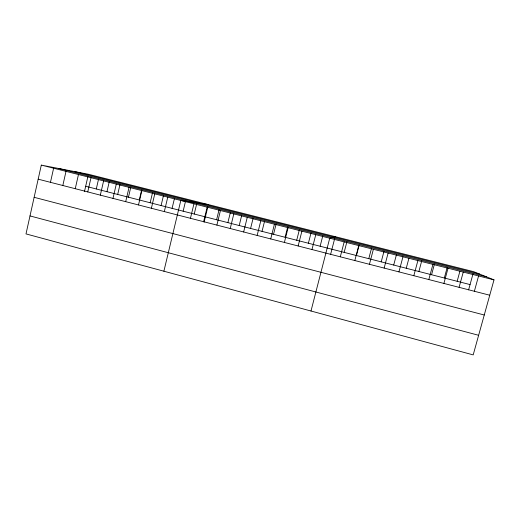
<?xml version="1.0" encoding="UTF-8"?>
<svg xmlns="http://www.w3.org/2000/svg" width="520" height="520" viewBox="0 0 520 520"><rect width="100%" height="100%" fill="white"/><g stroke="black" fill="none" stroke-linecap="round" stroke-linejoin="round"><path stroke-width="0.78" d="M41.301 165.107L26 233.909L473.194 354.894L494 279.87L473.616 271.655L88.413 174.252L41.301 165.107L494 279.87M50.459 182.332L53.618 168.233M62.823 185.504L66.008 171.373M75.251 188.702L78.468 174.531M84.442 191.685L87.9 176.501M87.757 191.912L91 177.71M96.291 188.975L98.534 179.198M100.334 195.143L103.603 180.901M106.964 191.705L109.22 181.909M112.983 198.4L116.285 184.119M117.683 194.447L119.958 184.626M125.703 201.669L129.038 187.35M128.459 197.203L130.754 187.363M139.288 199.972L141.596 190.112M138.502 204.958L141.869 190.606M150.169 202.755L152.497 192.875M151.379 208.26L154.772 193.875M161.102 205.556L163.449 195.65M164.327 211.588L167.752 197.165M172.094 208.364L174.46 198.439M163.891 271.213L180.811 200.473L208.377 204.588M183.138 211.192L185.523 201.24M190.45 218.303L193.947 203.808M194.239 214.032L196.644 204.061M203.632 221.696L207.155 207.155M204.113 222.177L207.818 206.895M216.613 219.752L219.05 209.742M216.892 225.102L220.447 210.522M227.877 222.638L230.341 212.602M230.23 228.527L233.818 213.915M239.207 225.531L241.683 215.475M243.653 231.978L247.273 217.328M250.588 228.442L253.091 218.368M257.153 235.443L260.806 220.753M262.034 231.374L264.55 221.267M270.731 238.933L274.423 224.205M273.533 234.312L276.075 224.192M285.096 237.269L287.651 227.123M284.394 242.444L288.119 227.682M296.712 240.247L299.293 230.074M298.142 245.98L301.899 231.172M308.392 243.23L310.993 233.038M311.974 249.535L315.764 234.689M320.132 246.233L322.751 236.015M310.993 311.012L329.713 238.225L335.179 236.652M330.531 254.67L334.607 238.875M340.314 256.815L344.175 241.891M344.156 252.375L346.853 241.975M354.829 260.546L358.735 245.583M356.441 255.522L359.157 245.096M368.791 258.681L371.534 248.228M369.441 264.303L373.38 249.294M381.212 261.859L383.975 251.381M384.144 268.079L388.122 253.032M393.699 265.05L396.487 254.553M398.938 271.882L402.954 256.789M406.257 268.262L408.863 258.492M413.829 275.711L417.885 260.579M418.88 271.492L421.707 260.942M428.818 279.558L432.913 264.387M431.568 274.742L434.421 264.167M444.327 278.005L447.207 267.404M443.898 283.439L448.038 268.222M457.158 281.288L459.856 271.421M459.082 287.339L463.255 272.077M468.604 289.894L472.986 273.936M474.363 291.265L478.575 275.964M74.457 171.542L479.59 274.06M58.526 168.454L486.473 276.835M85.677 186.258L470.06 284.583M38.175 179.172L489.743 295.217M34.138 197.308L484.257 315.003M29.997 215.924L478.634 335.29"/></g></svg>
